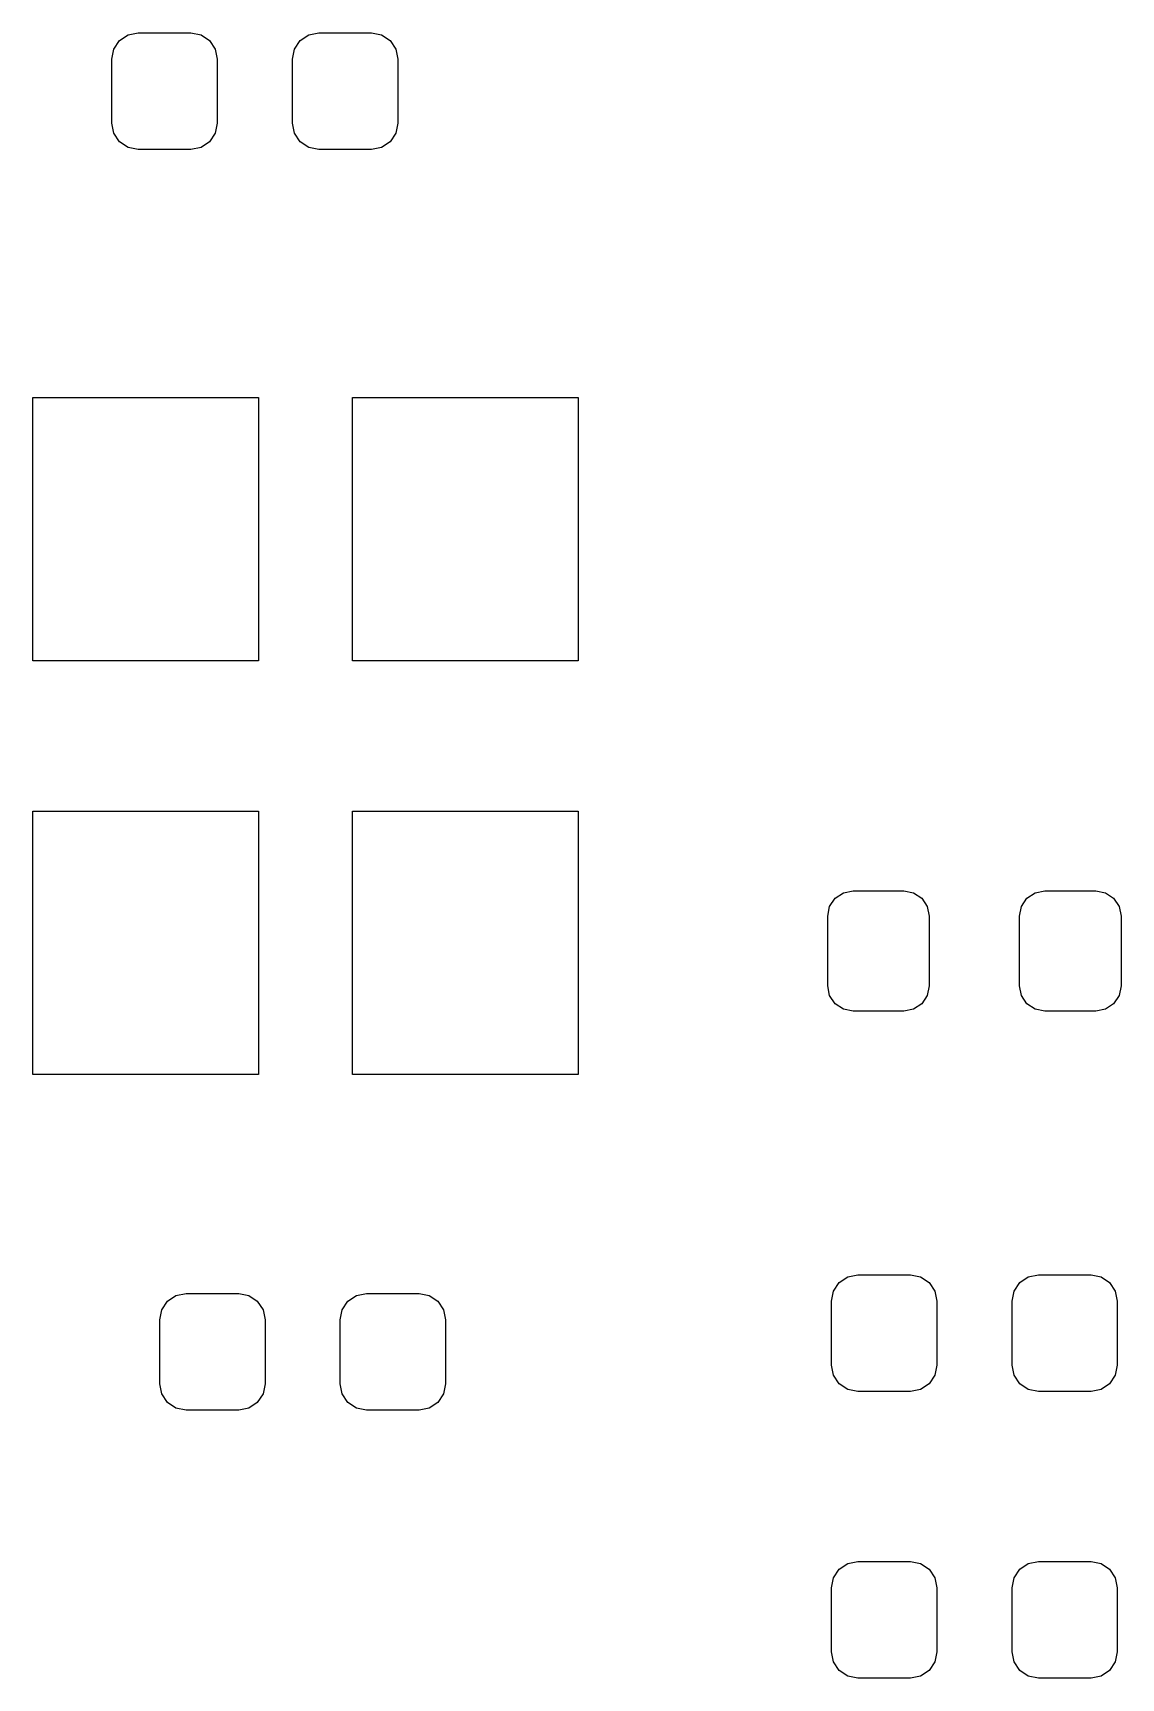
# Model space of a CAD drawing. Extents: x 51 to 257, y -138 to -37.
# Drawn here: x 100.92 to 106.7, y -116.6 to -107.85 of the extents above; entities that cross this region are included whole.
import ezdxf

# ---------------------------------------------------------------- set-up
doc = ezdxf.new("R2010")
doc.units = 0
doc.layers.add('BLACK', color=7, linetype='CONTINUOUS')

msp = doc.modelspace()

# ---------------------------------------------------------------- linework, layer by layer
at = {"layer": 'BLACK', "linetype": 'CONTINUOUS'}
for p, q in [((101.378476, -107.889571), (101.423895, -107.859223)), ((101.423895, -107.859223), (101.477471, -107.848566)), ((101.477471, -107.848566), (101.757471, -107.848566)), ((101.757471, -107.848566), (101.811047, -107.859223)), ((101.811047, -107.859223), (101.856466, -107.889571)), ((102.338476, -107.889571), (102.383895, -107.859223)), ((102.383895, -107.859223), (102.437471, -107.848566)), ((102.437471, -107.848566), (102.717471, -107.848566)), ((102.717471, -107.848566), (102.771047, -107.859223)), ((102.771047, -107.859223), (102.816466, -107.889571)), ((101.337471, -107.988566), (101.348128, -107.93499)), ((101.348128, -107.93499), (101.378476, -107.889571)), ((101.856466, -107.889571), (101.886814, -107.93499)), ((101.886814, -107.93499), (101.897471, -107.988566)), ((102.297471, -107.988566), (102.308128, -107.93499)), ((102.308128, -107.93499), (102.338476, -107.889571)), ((102.816466, -107.889571), (102.846814, -107.93499)), ((102.846814, -107.93499), (102.857471, -107.988566)), ((101.337471, -108.328566), (101.337471, -107.988566)), ((101.897471, -107.988566), (101.897471, -108.328566)), ((102.297471, -108.328566), (102.297471, -107.988566)), ((102.857471, -107.988566), (102.857471, -108.328566)), ((101.348128, -108.382142), (101.337471, -108.328566)), ((101.378476, -108.427561), (101.348128, -108.382142)), ((101.886814, -108.382142), (101.856466, -108.427561)), ((101.897471, -108.328566), (101.886814, -108.382142)), ((102.308128, -108.382142), (102.297471, -108.328566)), ((102.338476, -108.427561), (102.308128, -108.382142)), ((102.846814, -108.382142), (102.816466, -108.427561)), ((102.857471, -108.328566), (102.846814, -108.382142)), ((101.423895, -108.457909), (101.378476, -108.427561)), ((101.477471, -108.468566), (101.423895, -108.457909)), ((101.757471, -108.468566), (101.477471, -108.468566)), ((101.811047, -108.457909), (101.757471, -108.468566)), ((101.856466, -108.427561), (101.811047, -108.457909)), ((102.383895, -108.457909), (102.338476, -108.427561)), ((102.437471, -108.468566), (102.383895, -108.457909)), ((102.717471, -108.468566), (102.437471, -108.468566)), ((102.771047, -108.457909), (102.717471, -108.468566)), ((102.816466, -108.427561), (102.771047, -108.457909)), ((100.917239, -111.187566), (100.917239, -109.787566)), ((100.917239, -109.787566), (102.117239, -109.787566)), ((102.117239, -109.787566), (102.117239, -111.187566)), ((102.617239, -111.187566), (102.617239, -109.787566)), ((102.617239, -109.787566), (103.817239, -109.787566)), ((103.817239, -109.787566), (103.817239, -111.187566)), ((102.117239, -111.187566), (100.917239, -111.187566)), ((103.817239, -111.187566), (102.617239, -111.187566)), ((100.917239, -113.387566), (100.917239, -111.987566)), ((100.917239, -111.987566), (102.117239, -111.987566)), ((102.117239, -111.987566), (102.117239, -113.387566)), ((102.617239, -113.387566), (102.617239, -111.987566)), ((102.617239, -111.987566), (103.817239, -111.987566)), ((103.817239, -111.987566), (103.817239, -113.387566)), ((105.226577, -112.420842), (105.278239, -112.410566)), ((105.278239, -112.410566), (105.548239, -112.410566)), ((105.548239, -112.410566), (105.599901, -112.420842)), ((106.246577, -112.420842), (106.298239, -112.410566)), ((106.298239, -112.410566), (106.568239, -112.410566)), ((106.568239, -112.410566), (106.619901, -112.420842)), ((105.143239, -112.545566), (105.153515, -112.493904)), ((105.153515, -112.493904), (105.18278, -112.450107)), ((105.18278, -112.450107), (105.226577, -112.420842)), ((105.599901, -112.420842), (105.643698, -112.450107)), ((105.643698, -112.450107), (105.672963, -112.493904)), ((105.672963, -112.493904), (105.683239, -112.545566)), ((106.163239, -112.545566), (106.173515, -112.493904)), ((106.173515, -112.493904), (106.20278, -112.450107)), ((106.20278, -112.450107), (106.246577, -112.420842)), ((106.619901, -112.420842), (106.663698, -112.450107)), ((106.663698, -112.450107), (106.692963, -112.493904)), ((106.692963, -112.493904), (106.703239, -112.545566)), ((105.143239, -112.915566), (105.143239, -112.545566)), ((105.683239, -112.545566), (105.683239, -112.915566)), ((106.163239, -112.915566), (106.163239, -112.545566)), ((106.703239, -112.545566), (106.703239, -112.915566)), ((105.153515, -112.967228), (105.143239, -112.915566)), ((105.683239, -112.915566), (105.672963, -112.967228)), ((106.173515, -112.967228), (106.163239, -112.915566)), ((106.703239, -112.915566), (106.692963, -112.967228)), ((105.18278, -113.011025), (105.153515, -112.967228)), ((105.226577, -113.04029), (105.18278, -113.011025)), ((105.643698, -113.011025), (105.599901, -113.04029)), ((105.672963, -112.967228), (105.643698, -113.011025)), ((106.20278, -113.011025), (106.173515, -112.967228)), ((106.246577, -113.04029), (106.20278, -113.011025)), ((106.663698, -113.011025), (106.619901, -113.04029)), ((106.692963, -112.967228), (106.663698, -113.011025)), ((105.278239, -113.050566), (105.226577, -113.04029)), ((105.548239, -113.050566), (105.278239, -113.050566)), ((105.599901, -113.04029), (105.548239, -113.050566)), ((106.298239, -113.050566), (106.246577, -113.04029)), ((106.568239, -113.050566), (106.298239, -113.050566)), ((106.619901, -113.04029), (106.568239, -113.050566)), ((102.117239, -113.387566), (100.917239, -113.387566)), ((103.817239, -113.387566), (102.617239, -113.387566)), ((105.173896, -114.53899), (105.204244, -114.493571)), ((105.204244, -114.493571), (105.249663, -114.463223)), ((105.249663, -114.463223), (105.303239, -114.452566)), ((105.303239, -114.452566), (105.583239, -114.452566)), ((105.583239, -114.452566), (105.636815, -114.463223)), ((105.636815, -114.463223), (105.682234, -114.493571)), ((105.682234, -114.493571), (105.712582, -114.53899)), ((106.133896, -114.53899), (106.164244, -114.493571)), ((106.164244, -114.493571), (106.209663, -114.463223)), ((106.209663, -114.463223), (106.263239, -114.452566)), ((106.263239, -114.452566), (106.543239, -114.452566)), ((106.543239, -114.452566), (106.596815, -114.463223)), ((106.596815, -114.463223), (106.642234, -114.493571)), ((106.642234, -114.493571), (106.672582, -114.53899)), ((101.602128, -114.63774), (101.632476, -114.592321)), ((101.632476, -114.592321), (101.677895, -114.561973)), ((101.677895, -114.561973), (101.731471, -114.551316)), ((101.731471, -114.551316), (102.011471, -114.551316)), ((102.011471, -114.551316), (102.065047, -114.561973)), ((102.065047, -114.561973), (102.110466, -114.592321)), ((102.110466, -114.592321), (102.140814, -114.63774)), ((102.562128, -114.63774), (102.592476, -114.592321)), ((102.592476, -114.592321), (102.637895, -114.561973)), ((102.637895, -114.561973), (102.691471, -114.551316)), ((102.691471, -114.551316), (102.971471, -114.551316)), ((102.971471, -114.551316), (103.025047, -114.561973)), ((103.025047, -114.561973), (103.070466, -114.592321)), ((103.070466, -114.592321), (103.100814, -114.63774)), ((105.163239, -114.592566), (105.173896, -114.53899)), ((105.163239, -114.932566), (105.163239, -114.592566)), ((105.712582, -114.53899), (105.723239, -114.592566)), ((105.723239, -114.592566), (105.723239, -114.932566)), ((106.123239, -114.592566), (106.133896, -114.53899)), ((106.123239, -114.932566), (106.123239, -114.592566)), ((106.672582, -114.53899), (106.683239, -114.592566)), ((106.683239, -114.592566), (106.683239, -114.932566)), ((101.591471, -114.691316), (101.602128, -114.63774)), ((102.140814, -114.63774), (102.151471, -114.691316)), ((102.551471, -114.691316), (102.562128, -114.63774)), ((103.100814, -114.63774), (103.111471, -114.691316)), ((101.591471, -115.031316), (101.591471, -114.691316)), ((102.151471, -114.691316), (102.151471, -115.031316)), ((102.551471, -115.031316), (102.551471, -114.691316)), ((103.111471, -114.691316), (103.111471, -115.031316)), ((105.173896, -114.986142), (105.163239, -114.932566)), ((105.723239, -114.932566), (105.712582, -114.986142)), ((106.133896, -114.986142), (106.123239, -114.932566)), ((106.683239, -114.932566), (106.672582, -114.986142)), ((101.602128, -115.084892), (101.591471, -115.031316)), ((102.151471, -115.031316), (102.140814, -115.084892)), ((102.562128, -115.084892), (102.551471, -115.031316)), ((103.111471, -115.031316), (103.100814, -115.084892)), ((105.204244, -115.031561), (105.173896, -114.986142)), ((105.249663, -115.061909), (105.204244, -115.031561)), ((105.682234, -115.031561), (105.636815, -115.061909)), ((105.712582, -114.986142), (105.682234, -115.031561)), ((106.164244, -115.031561), (106.133896, -114.986142)), ((106.209663, -115.061909), (106.164244, -115.031561)), ((106.642234, -115.031561), (106.596815, -115.061909)), ((106.672582, -114.986142), (106.642234, -115.031561)), ((101.632476, -115.130311), (101.602128, -115.084892)), ((102.140814, -115.084892), (102.110466, -115.130311)), ((102.592476, -115.130311), (102.562128, -115.084892)), ((103.100814, -115.084892), (103.070466, -115.130311)), ((105.303239, -115.072566), (105.249663, -115.061909)), ((105.583239, -115.072566), (105.303239, -115.072566)), ((105.636815, -115.061909), (105.583239, -115.072566)), ((106.263239, -115.072566), (106.209663, -115.061909)), ((106.543239, -115.072566), (106.263239, -115.072566)), ((106.596815, -115.061909), (106.543239, -115.072566)), ((101.677895, -115.160659), (101.632476, -115.130311)), ((101.731471, -115.171316), (101.677895, -115.160659)), ((102.011471, -115.171316), (101.731471, -115.171316)), ((102.065047, -115.160659), (102.011471, -115.171316)), ((102.110466, -115.130311), (102.065047, -115.160659)), ((102.637895, -115.160659), (102.592476, -115.130311)), ((102.691471, -115.171316), (102.637895, -115.160659)), ((102.971471, -115.171316), (102.691471, -115.171316)), ((103.025047, -115.160659), (102.971471, -115.171316)), ((103.070466, -115.130311), (103.025047, -115.160659)), ((105.204244, -116.017571), (105.249663, -115.987223)), ((105.249663, -115.987223), (105.303239, -115.976566)), ((105.303239, -115.976566), (105.583239, -115.976566)), ((105.583239, -115.976566), (105.636815, -115.987223)), ((105.636815, -115.987223), (105.682234, -116.017571)), ((106.164244, -116.017571), (106.209663, -115.987223)), ((106.209663, -115.987223), (106.263239, -115.976566)), ((106.263239, -115.976566), (106.543239, -115.976566)), ((106.543239, -115.976566), (106.596815, -115.987223)), ((106.596815, -115.987223), (106.642234, -116.017571)), ((105.163239, -116.116566), (105.173896, -116.06299)), ((105.173896, -116.06299), (105.204244, -116.017571)), ((105.682234, -116.017571), (105.712582, -116.06299)), ((105.712582, -116.06299), (105.723239, -116.116566)), ((106.123239, -116.116566), (106.133896, -116.06299)), ((106.133896, -116.06299), (106.164244, -116.017571)), ((106.642234, -116.017571), (106.672582, -116.06299)), ((106.672582, -116.06299), (106.683239, -116.116566)), ((105.163239, -116.456566), (105.163239, -116.116566)), ((105.723239, -116.116566), (105.723239, -116.456566)), ((106.123239, -116.456566), (106.123239, -116.116566)), ((106.683239, -116.116566), (106.683239, -116.456566)), ((105.173896, -116.510142), (105.163239, -116.456566)), ((105.204244, -116.555561), (105.173896, -116.510142)), ((105.712582, -116.510142), (105.682234, -116.555561)), ((105.723239, -116.456566), (105.712582, -116.510142)), ((106.133896, -116.510142), (106.123239, -116.456566)), ((106.164244, -116.555561), (106.133896, -116.510142)), ((106.672582, -116.510142), (106.642234, -116.555561)), ((106.683239, -116.456566), (106.672582, -116.510142)), ((105.249663, -116.585909), (105.204244, -116.555561)), ((105.303239, -116.596566), (105.249663, -116.585909)), ((105.583239, -116.596566), (105.303239, -116.596566)), ((105.636815, -116.585909), (105.583239, -116.596566)), ((105.682234, -116.555561), (105.636815, -116.585909)), ((106.209663, -116.585909), (106.164244, -116.555561)), ((106.263239, -116.596566), (106.209663, -116.585909)), ((106.543239, -116.596566), (106.263239, -116.596566)), ((106.596815, -116.585909), (106.543239, -116.596566)), ((106.642234, -116.555561), (106.596815, -116.585909))]:
    msp.add_line(p, q, dxfattribs=at)

doc.saveas('drawing.dxf')
